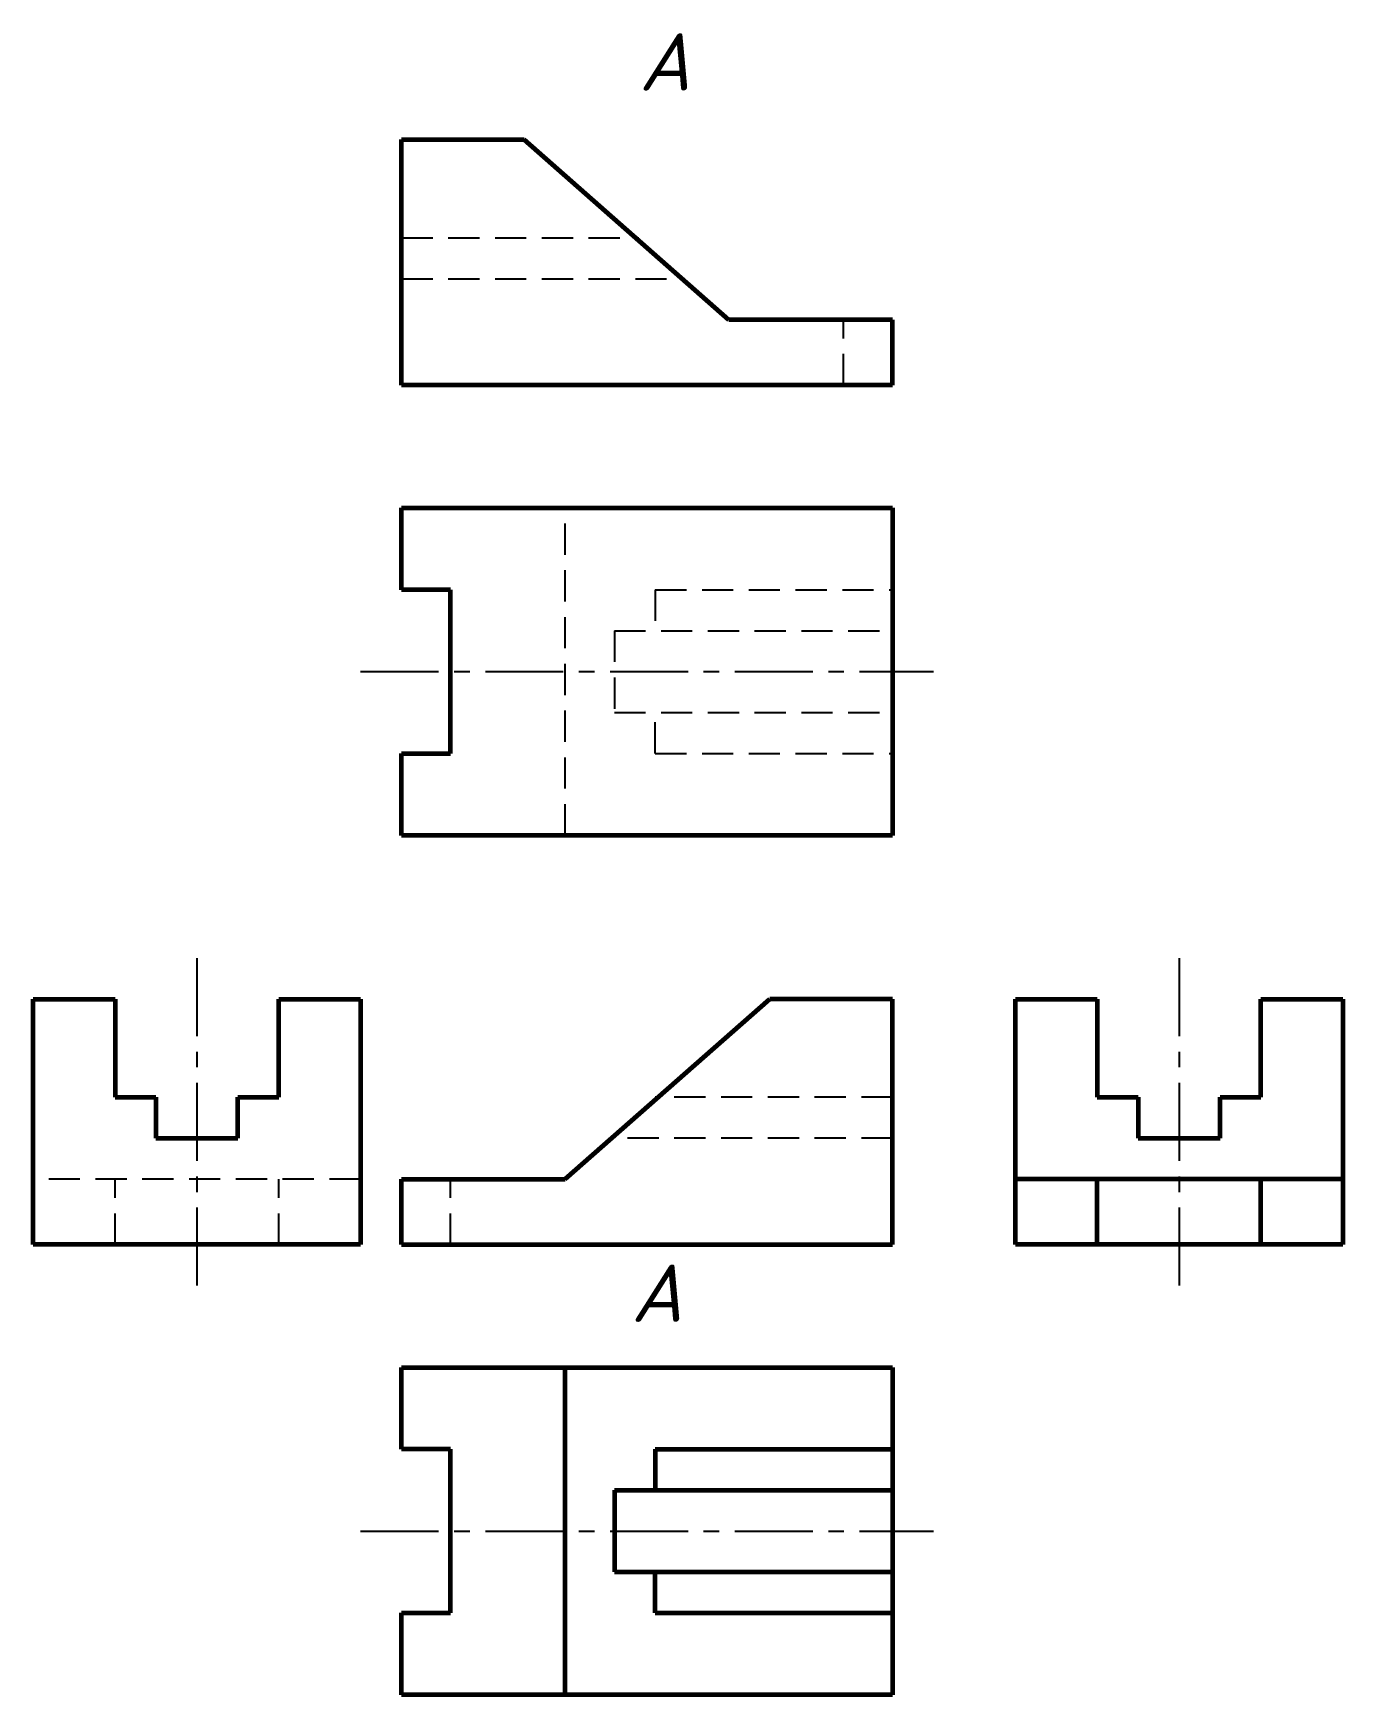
# Model space of a CAD drawing. Header units: millimetres. Extents: x 5 to 165, y 20 to 223.
import ezdxf

# ---------------------------------------------------------------- set-up
doc = ezdxf.new("R2010")
doc.units = ezdxf.units.MM
doc.header["$LTSCALE"] = 0.3
doc.linetypes.add('осевая', pattern=[50.8, 31.75, -6.35, 6.35, -6.35])
doc.linetypes.add('штриховая', pattern=[19.05, 12.7, -6.35])
doc.layers.add('контур', color=7, linetype='Continuous', lineweight=60)
for name, color, linetype in [('невидимые', 3, 'штриховая'), ('оси', 1, 'осевая'), ('размеры', 5, 'Continuous')]:
    doc.layers.add(name, color=color, linetype=linetype)

msp = doc.modelspace()

# ---------------------------------------------------------------- linework, layer by layer
at = {"layer": 'контур', "color": 7}
for p, q in [((50, 180), (50, 210)), ((50, 210), (65, 210)), ((90, 188), (65, 210)), ((110, 188), (90, 188)), ((110, 180), (110, 188)), ((110, 180), (50, 180)), ((50, 165), (110, 165)), ((50, 155), (50, 165)), ((110, 165), (110, 125)), ((56, 155), (50, 155)), ((56, 135), (56, 155)), ((50, 125), (50, 135)), ((50, 135), (56, 135)), ((110, 125), (50, 125)), ((5, 75), (5, 105)), ((5, 105), (15, 105)), ((15, 105), (15, 93)), ((35, 93), (35, 105)), ((35, 105), (45, 105)), ((45, 105), (45, 75)), ((70, 83), (95, 105)), ((110, 105), (95, 105)), ((110, 75), (110, 105)), ((125, 75), (125, 105)), ((125, 105), (135, 105)), ((135, 105), (135, 93)), ((155, 93), (155, 105)), ((155, 105), (165, 105)), ((165, 105), (165, 75)), ((15, 93), (20, 93)), ((20, 93), (20, 88)), ((30, 88), (30, 93)), ((30, 93), (35, 93)), ((135, 93), (140, 93)), ((140, 93), (140, 88)), ((150, 88), (150, 93)), ((150, 93), (155, 93)), ((20, 88), (30, 88)), ((140, 88), (150, 88)), ((50, 75), (50, 83)), ((50, 83), (70, 83)), ((135, 83), (125, 83)), ((165, 83), (135, 83)), ((135, 75), (135, 83)), ((155, 75), (155, 83)), ((15, 75), (5, 75)), ((45, 75), (15, 75)), ((50, 75), (110, 75)), ((135, 75), (125, 75)), ((165, 75), (135, 75)), ((50, 60), (110, 60)), ((50, 50), (50, 60)), ((70, 20), (70, 60)), ((110, 60), (110, 20)), ((56, 50), (50, 50)), ((56, 30), (56, 50)), ((81, 50), (110, 50)), ((81, 50), (81, 45)), ((76, 45), (110, 45)), ((76, 45), (76, 35)), ((76, 35), (110, 35)), ((81, 30), (81, 35)), ((50, 20), (50, 30)), ((50, 30), (56, 30)), ((81, 30), (110, 30)), ((110, 20), (50, 20))]:
    msp.add_line(p, q, dxfattribs=at)
at = {"layer": 'невидимые', "color": 7}
for p, q in [((50, 198), (79, 198)), ((50, 193), (84, 193)), ((104, 180), (104, 188)), ((70, 125), (70, 165)), ((81, 155), (110, 155)), ((81, 155), (81, 150)), ((76, 150), (110, 150)), ((76, 150), (76, 140)), ((76, 140), (110, 140)), ((81, 135), (81, 140)), ((81, 135), (110, 135)), ((110, 93), (81, 93)), ((110, 88), (76, 88)), ((45, 83), (5, 83)), ((15, 75), (15, 83)), ((35, 75), (35, 83)), ((56, 75), (56, 83))]:
    msp.add_line(p, q, dxfattribs=at)
at = {"layer": 'оси', "color": 7}
for p, q in [((45, 145), (115, 145)), ((25, 110), (25, 70)), ((145, 110), (145, 70)), ((45, 40), (115, 40))]:
    msp.add_line(p, q, dxfattribs=at)
at = {"layer": 'размеры', "color": 7}
msp.add_lwpolyline([(75, 72, 0, 0, 0), (75, 66, 1.2, 0, 0), (75, 61, 0, 0, 0)], format="xyseb", dxfattribs=at)

# ---------------------------------------------------------------- texts
at = {"layer": 'размеры', "color": 7, "char_height": 7, "attachment_point": 1}
for insert in [(79, 223), (78.03, 72.57)]:
    msp.add_mtext_dynamic_manual_height_columns('{\\fISOCPEUR|b0|i0|c204|p34;\\Q15;\\T0.85;А}', width=10, gutter_width=35, heights=[0], dxfattribs=dict(at, insert=insert))

doc.saveas('drawing.dxf')
